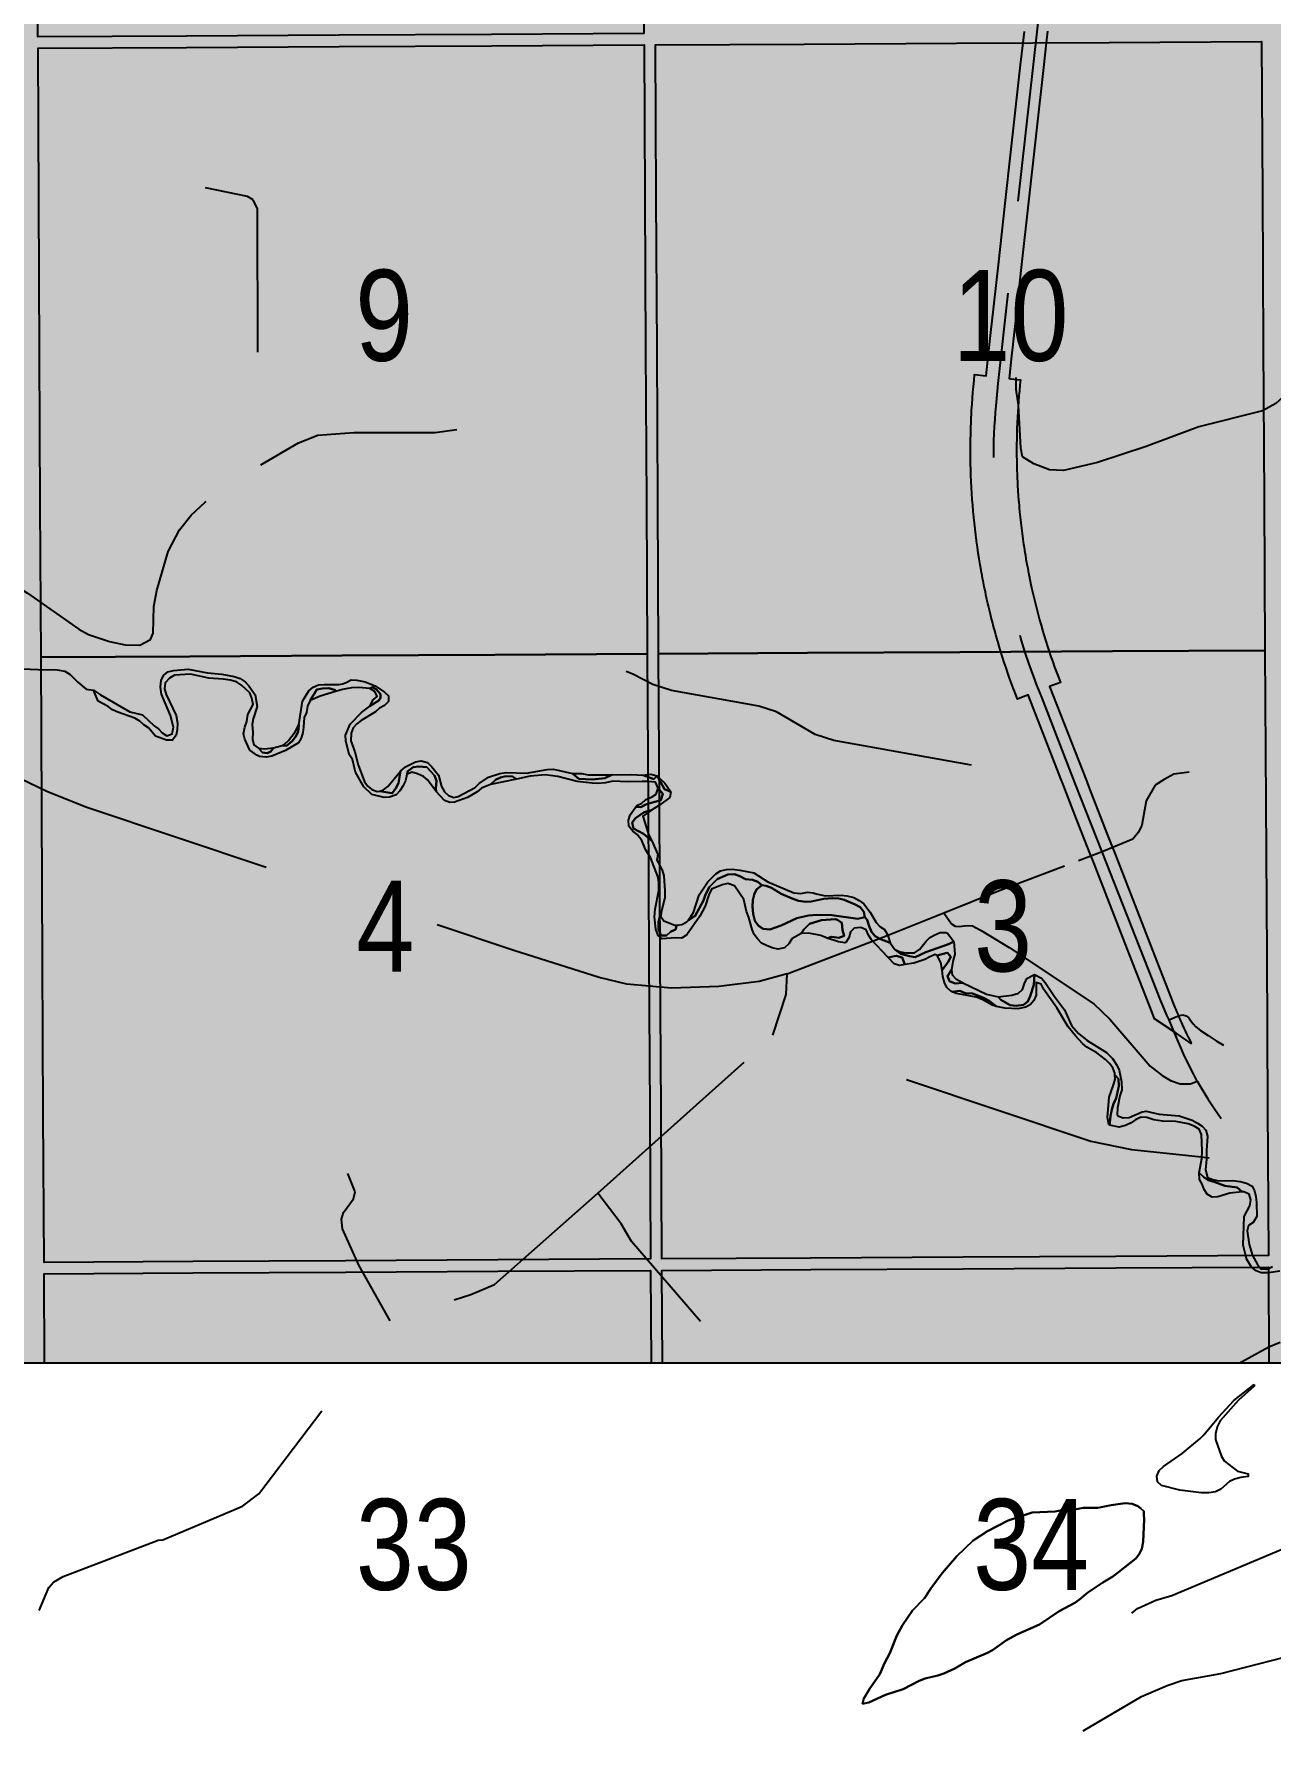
# Model space of a CAD drawing. Extents: x 403018 to 417191, y 6033193 to 6042673.
# Drawn here: x 415497.7 to 415606.6, y 6035932.9 to 6036082.7 of the extents above; entities that cross this region are included whole.
import ezdxf

# ---------------------------------------------------------------- set-up
doc = ezdxf.new("R2010")
doc.units = 0
doc.header["$LTSCALE"] = 5
doc.linetypes.add('DASHED2', pattern=[9.525, 6.35, -3.175])
for name, color, linetype in [('Quarters', 8, 'Continuous'), ('RoadSeg', 57, 'DASHED2'), ('ROUTE-MAP-HWY', 2, 'Continuous'), ('T-WATER', 160, 'Continuous')]:
    doc.layers.add(name, color=color, linetype=linetype)
doc.layers.add('ROUTE-MAP-BACKGROUND-H', color=7, linetype='Continuous', true_color=0xf0ebff)
doc.styles.add('120', font='ARIALN.TTF', dxfattribs={"height": 13})

msp = doc.modelspace()

# ---------------------------------------------------------------- hatches: boundary and pattern name
at = {"layer": 'ROUTE-MAP-BACKGROUND-H'}
h = msp.add_hatch(color=256, dxfattribs=at)
h.dxf.hatch_style = 1
h.paths.add_polyline_path([(412923.423, 6037807.465), (416092.9, 6037807.465), (416092.9, 6035965.758), (412923.423, 6035965.758)])

# ---------------------------------------------------------------- linework, layer by layer
at = {"layer": 'Quarters'}
for points in [[(415511.151, 6036082.481), (415498.071, 6036082.408), (415498.006, 6036095.462), (415497.94, 6036108.851), (415497.873, 6036122.24), (415497.807, 6036135.63), (415506.236, 6036135.676), (415510.882, 6036135.701), (415524.292, 6036135.776), (415537.702, 6036135.85), (415551.112, 6036135.924), (415551.184, 6036122.536), (415551.255, 6036109.147), (415551.326, 6036095.758), (415551.395, 6036082.704), (415537.98, 6036082.63), (415524.566, 6036082.555), (415511.151, 6036082.481)], [(415565.775, 6036028.224), (415552.689, 6036028.151), (415552.618, 6036041.539), (415552.547, 6036054.928), (415552.476, 6036068.317), (415552.405, 6036081.706), (415565.486, 6036081.779), (415578.903, 6036081.854), (415592.319, 6036081.929), (415605.735, 6036082.004), (415605.811, 6036068.615), (415605.887, 6036055.226), (415605.963, 6036041.838), (415606.039, 6036028.449), (415592.618, 6036028.374), (415579.197, 6036028.299), (415565.775, 6036028.224)], [(415511.426, 6036027.92), (415498.342, 6036027.847), (415498.275, 6036041.236), (415498.209, 6036054.625), (415498.142, 6036068.015), (415498.076, 6036081.404), (415511.156, 6036081.476), (415524.571, 6036081.551), (415537.986, 6036081.626), (415551.401, 6036081.7), (415551.472, 6036068.311), (415551.543, 6036054.923), (415551.614, 6036041.534), (415551.685, 6036028.145), (415538.266, 6036028.07), (415524.846, 6036027.995), (415511.426, 6036027.92)], [(415511.695, 6035974.7), (415498.606, 6035974.627), (415498.541, 6035987.681), (415498.475, 6036001.07), (415498.408, 6036014.459), (415498.342, 6036027.847), (415511.426, 6036027.92), (415524.846, 6036027.995), (415538.266, 6036028.07), (415551.685, 6036028.145), (415551.756, 6036014.756), (415551.827, 6036001.366), (415551.898, 6035987.977), (415551.968, 6035974.922), (415538.544, 6035974.848), (415525.119, 6035974.774), (415511.695, 6035974.7)], [(415606.266, 6035988.278), (415606.341, 6035975.222), (415592.915, 6035975.148), (415579.489, 6035975.074), (415566.063, 6035975), (415552.972, 6035974.927), (415552.903, 6035987.982), (415552.831, 6036001.372), (415552.76, 6036014.761), (415552.689, 6036028.151), (415565.775, 6036028.224), (415579.197, 6036028.299), (415592.618, 6036028.374), (415606.039, 6036028.449), (415606.115, 6036015.059), (415606.191, 6036001.668), (415606.266, 6035988.278)]]:
    msp.add_lwpolyline(points, close=True, dxfattribs=at)
for points in [[(415553.021, 6035965.758), (415552.977, 6035973.923), (415566.068, 6035973.995), (415579.494, 6035974.07), (415592.92, 6035974.144), (415606.346, 6035974.218), (415606.394, 6035965.758)], [(415498.65, 6035965.758), (415498.611, 6035973.623), (415511.7, 6035973.695), (415525.125, 6035973.769), (415538.549, 6035973.843), (415551.973, 6035973.918), (415552.016, 6035965.758)]]:
    msp.add_lwpolyline(points, dxfattribs=at)
at = {"layer": 'RoadSeg', "flags": 128}
for points in [[(415675.253, 6036103.245), (415671.99, 6036100.748), (415671.024, 6036100.248), (415670.358, 6036100.215), (415667.661, 6036101.68), (415666.662, 6036102.546), (415663.831, 6036105.576), (415662.699, 6036106.109), (415661.9, 6036106.176), (415659.669, 6036105.543), (415648.48, 6036100.848), (415647.981, 6036100.548), (415646.549, 6036098.983), (415636.359, 6036086.596), (415621.074, 6036067.348), (415614.014, 6036058.756), (415608.287, 6036051.331), (415606.988, 6036050.165), (415605.823, 6036049.532), (415600.228, 6036048.101), (415595.6, 6036046.369), (415591.304, 6036044.971), (415588.307, 6036044.271), (415587.075, 6036044.338), (415585.71, 6036044.87), (415584.71, 6036045.47), (415584.554, 6036046.249), (415584.366, 6036050.005), (415584.135, 6036051.382), (415584.178, 6036059.023), (415584.011, 6036059.423), (415583.435, 6036059.87), (415586.734, 6036089.461), (415589.737, 6036116.39), (415589.828, 6036117.15), (415589.936, 6036117.988), (415590.017, 6036118.603), (415590.127, 6036119.273), (415590.274, 6036120.191), (415590.46, 6036121.172), (415590.665, 6036122.134), (415590.885, 6036123.108), (415591.133, 6036124.106), (415591.414, 6036125.078), (415591.715, 6036126.161), (415592.018, 6036127.159), (415592.39, 6036128.256), (415592.802, 6036129.418), (415593.06, 6036130.112), (415593.295, 6036130.725), (415593.88, 6036132.202), (415594.333, 6036133.308), (415594.682, 6036134.031), (415595.136, 6036134.989), (415595.539, 6036135.8), (415595.965, 6036136.599), (415596.389, 6036137.41), (415596.832, 6036138.172), (415597.263, 6036138.885), (415597.622, 6036139.473), (415597.937, 6036139.973), (415598.232, 6036140.439), (415600.608, 6036144.161), (415606.677, 6036153.406), (415612.308, 6036162.042), (415617.775, 6036170.333), (415618.311, 6036171.187), (415618.602, 6036171.688), (415618.861, 6036172.144), (415619.182, 6036172.715), (415619.473, 6036173.244), (415619.737, 6036173.758), (415620.012, 6036174.282), (415620.291, 6036174.854), (415620.551, 6036175.405), (415620.787, 6036175.934), (415621.046, 6036176.501), (415621.286, 6036177.101), (415621.515, 6036177.66), (415621.741, 6036178.238), (415621.975, 6036178.887), (415622.161, 6036179.473), (415622.342, 6036180.087), (415622.515, 6036180.71), (415622.684, 6036181.33), (415622.825, 6036181.863), (415622.968, 6036182.424), (415623.107, 6036182.99), (415623.229, 6036183.515), (415623.352, 6036184.072), (415623.467, 6036184.64), (415623.559, 6036185.152), (415623.66, 6036185.752), (415623.754, 6036186.406), (415623.837, 6036187.061), (415623.907, 6036187.704), (415623.967, 6036188.332), (415624.019, 6036188.984), (415624.057, 6036189.62), (415624.086, 6036190.234), (415624.108, 6036190.874), (415624.118, 6036191.507), (415624.114, 6036192.153), (415624.1, 6036192.792), (415624.078, 6036193.425), (415624.041, 6036194.069), (415623.993, 6036194.72), (415623.933, 6036195.357), (415623.864, 6036196.008), (415623.779, 6036196.674), (415623.678, 6036197.328), (415623.57, 6036197.97), (415623.446, 6036198.624), (415623.317, 6036199.28), (415623.192, 6036199.879), (415623.045, 6036200.536), (415622.872, 6036201.231), (415622.698, 6036201.878), (415622.528, 6036202.496), (415622.341, 6036203.144), (415622.138, 6036203.827), (415621.08, 6036207.529), (415620.234, 6036210.48), (415619.661, 6036212.499), (415619.092, 6036214.371), (415613.845, 6036232.395), (415613.086, 6036235.055), (415589.772, 6036233.149), (415589.04, 6036232.949), (415588.707, 6036232.549), (415588.607, 6036230.218)], [(415461.467, 6036052.03), (415464.631, 6036050.232), (415469.093, 6036048.533), (415472.989, 6036045.703), (415473.688, 6036045.303), (415474.954, 6036044.904), (415476.818, 6036044.771), (415479.516, 6036045.137), (415480.681, 6036045.703), (415482.713, 6036047.401), (415484.544, 6036048.667), (415485.31, 6036049.033), (415486.143, 6036049.2), (415488.074, 6036049), (415491.204, 6036047.468), (415493.002, 6036047.035), (415493.735, 6036046.402), (415494.001, 6036045.736), (415494.134, 6036044.571), (415493.935, 6036043.339), (415492.969, 6036041.907), (415491.038, 6036039.609), (415490.571, 6036038.277), (415490.838, 6036037.578), (415492.17, 6036036.512), (415497.165, 6036033.482), (415501.66, 6036030.318), (415502.526, 6036029.852), (415504.358, 6036029.219), (415505.756, 6036028.953), (415507.022, 6036028.92), (415507.987, 6036029.419), (415508.221, 6036029.952), (415508.254, 6036032.316), (415508.52, 6036033.715), (415509.519, 6036037.145), (415510.518, 6036039.043), (415511.551, 6036040.342), (415512.782, 6036041.474), (415514.647, 6036042.873), (415517.678, 6036044.771), (415517.478, 6036044.804), (415517.445, 6036045.104), (415517.378, 6036067.282), (415517.012, 6036068.081), (415516.512, 6036068.38), (415512.816, 6036069.146)], [(415633.995, 6036008.34), (415633.928, 6036017.065), (415633.162, 6036021.86), (415609.352, 6036019.096), (415598.011, 6036017.569), (415597.18, 6036017.103), (415596.379, 6036016.59), (415595.583, 6036015.216), (415595.208, 6036013.083), (415594.913, 6036012.473), (415594.411, 6036011.861), (415591.721, 6036010.737), (415589.352, 6036016.734), (415586.399, 6036024.35), (415585.979, 6036025.388), (415585.698, 6036026.117), (415585.492, 6036026.668), (415585.253, 6036027.34), (415584.976, 6036028.183), (415584.801, 6036028.742), (415584.571, 6036029.529), (415584.351, 6036030.313), (415584.069, 6036031.35), (415583.848, 6036032.211), (415583.745, 6036032.65), (415583.645, 6036033.125), (415583.504, 6036033.811), (415583.382, 6036034.435), (415583.264, 6036035.061), (415583.19, 6036035.465), (415583.15, 6036035.685), (415583.039, 6036036.288), (415582.924, 6036036.964), (415582.829, 6036037.582), (415582.736, 6036038.21), (415582.652, 6036038.799), (415582.564, 6036039.452), (415582.489, 6036040.069), (415582.422, 6036040.672), (415582.358, 6036041.3), (415582.31, 6036041.903), (415582.272, 6036042.494), (415582.241, 6036043.112), (415582.212, 6036043.725), (415582.187, 6036044.357), (415582.178, 6036044.991), (415582.176, 6036045.619), (415582.181, 6036046.251), (415582.194, 6036046.9), (415582.217, 6036047.491), (415582.252, 6036048.156), (415582.29, 6036048.765), (415582.334, 6036049.361), (415582.381, 6036049.966), (415582.432, 6036050.618), (415582.49, 6036051.263), (415582.554, 6036051.935), (415583.435, 6036059.87)], [(415517.678, 6036044.771), (415521.008, 6036046.702), (415522.706, 6036047.368), (415525.869, 6036047.601), (415533.029, 6036047.601), (415534.927, 6036047.867)], [(415562.733, 6035994.621), (415563.898, 6035998.184), (415563.998, 6036000.015), (415572.023, 6036003.079), (415572.789, 6036003.379), (415577.782, 6036005.382), (415582.746, 6036007.375), (415589.634, 6036009.955), (415588.752, 6036012.236), (415588.569, 6036012.945), (415588.532, 6036014.213), (415588.138, 6036015.53), (415587.149, 6036016.641), (415586.209, 6036017.298), (415585.277, 6036017.498), (415583.312, 6036017.798), (415568.094, 6036020.528), (415566.462, 6036021.061), (415563.066, 6036023.059), (415561.501, 6036023.558), (415553.808, 6036024.924), (415552.177, 6036025.457), (415550.412, 6036026.356), (415547.681, 6036027.454), (415543.752, 6036028.487), (415539.822, 6036028.886), (415536.226, 6036028.92)], [(415563.998, 6036000.015), (415561.534, 6035999.316), (415557.971, 6035998.883), (415553.808, 6035998.75), (415549.879, 6035999.083), (415547.448, 6035999.682), (415539.955, 6036002.047), (415502.36, 6036014.634), (415498.896, 6036015.999), (415496.532, 6036017.165), (415487.874, 6036023.126), (415484.711, 6036024.324), (415482.713, 6036024.691), (415480.648, 6036024.824), (415471.79, 6036024.757), (415465.297, 6036024.491), (415463.532, 6036024.025)], [(415597.605, 6035995.944), (415597.419, 6035996.361), (415597.201, 6035996.874), (415596.869, 6035997.631), (415591.721, 6036010.737), (415589.634, 6036009.955)], [(415577.782, 6036005.382), (415578.454, 6036004.395), (415578.77, 6036004.195), (415579.135, 6036004.163), (415579.835, 6036004.251), (415580.298, 6036004.22), (415581.06, 6036003.804), (415583.541, 6036002.315), (415590.971, 6035997.351), (415592.403, 6035996.02), (415595.933, 6035991.89), (415596.998, 6035991.058), (415597.731, 6035990.625), (415598.584, 6035990.322), (415599.482, 6035990.325), (415600.087, 6035990.565), (415601.019, 6035989.004), (415601.538, 6035988.22), (415602.218, 6035987.258), (415602.883, 6035986.428), (415603.49, 6035985.733), (415604.099, 6035985.064), (415605.099, 6035984.035), (415605.899, 6035983.281), (415606.321, 6035982.906), (415606.689, 6035982.579), (415607.106, 6035982.218), (415607.501, 6035981.868), (415607.918, 6035981.519), (415608.366, 6035981.172), (415608.71, 6035980.902), (415609.104, 6035980.6), (415609.462, 6035980.325), (415609.866, 6035980.013), (415610.265, 6035979.725), (415610.724, 6035979.405), (415611.117, 6035979.134), (415611.588, 6035978.804), (415612.122, 6035978.439), (415612.4, 6035978.256), (415615.048, 6035976.493), (415619.311, 6035973.617), (415622.878, 6035971.181), (415623.372, 6035970.844), (415629.765, 6035966.616), (415629.033, 6035964.651), (415627.934, 6035962.087), (415627.368, 6035959.955), (415628.034, 6035959.156), (415628.533, 6035958.823), (415628.833, 6035957.358), (415629.399, 6035956.792), (415630.265, 6035956.692), (415630.631, 6035959.057), (415629.266, 6035961.121), (415628.933, 6035961.487), (415627.934, 6035962.087)], [(415600.087, 6035990.565), (415599.775, 6035991.157), (415599.496, 6035991.702), (415599.317, 6035992.078), (415599.089, 6035992.528), (415598.873, 6035992.962), (415598.631, 6035993.52), (415598.425, 6035993.99), (415598.256, 6035994.397), (415598.049, 6035994.891), (415597.877, 6035995.308), (415597.605, 6035995.944), (415598.21, 6035996.218), (415598.53, 6035996.343), (415598.803, 6035996.385), (415599.096, 6035996.301), (415599.349, 6035996.126), (415599.531, 6035995.874), (415599.721, 6035995.598), (415599.961, 6035995.331), (415600.359, 6035995.011), (415601.052, 6035994.574), (415601.745, 6035994.112), (415602.386, 6035993.724)], [(415556.372, 6035969.413), (415550.312, 6035976.472), (415549.379, 6035978.004), (415547.348, 6035980.701), (415561.6, 6035993.455), (415562.733, 6035994.621), (415590.705, 6035985.297), (415594.301, 6035984.564), (415600.162, 6035983.931), (415601.127, 6035983.832)], [(415529.066, 6035969.479), (415526.302, 6035974.374), (415524.871, 6035977.571), (415524.771, 6035978.437), (415524.97, 6035979.003), (415525.836, 6035980.202), (415525.969, 6035980.834), (415525.337, 6035982.433)], [(415498.164, 6035944.005), (415499.03, 6035946.036), (415499.429, 6035946.502), (415500.295, 6035947.002), (415508.653, 6035950.199), (415509.053, 6035950.232), (415513.016, 6035951.897), (415516.079, 6035953.196), (415517.511, 6035954.261), (415529.066, 6035969.479), (415536.159, 6035971.81), (415538.257, 6035972.676), (415547.348, 6035980.701)], [(415594.334, 6035943.772), (415594.834, 6035944.171), (415596.432, 6035944.904), (415597.831, 6035945.337), (415607.621, 6035949.433), (415617.311, 6035954.694), (415618.144, 6035955.36), (415618.843, 6035956.259), (415623.105, 6035966.05), (415623.605, 6035966.915), (415623.938, 6035967.148), (415624.604, 6035967.148), (415627.268, 6035965.483), (415629.033, 6035964.651)], [(415592.336, 6035841.807), (415592.436, 6035829.386), (415584.311, 6035830.385), (415578.75, 6035831.684), (415577.318, 6035832.283), (415576.452, 6035833.349), (415576.053, 6035834.115), (415573.022, 6035839.376), (415572.323, 6035841.041), (415572.09, 6035842.273), (415571.457, 6035850.365), (415571.723, 6035851.431), (415576.952, 6035860.688), (415578.15, 6035863.285), (415578.783, 6035866.183), (415578.883, 6035867.681), (415578.55, 6035871.91), (415577.218, 6035885.763), (415576.386, 6035887.595), (415574.188, 6035891.224), (415573.688, 6035892.656), (415573.821, 6035894.055), (415574.82, 6035897.784), (415572.489, 6035899.982), (415569.459, 6035903.778), (415573.056, 6035907.342), (415574.654, 6035909.706), (415575.786, 6035912.303), (415577.851, 6035919.23), (415578.883, 6035922.46), (415579.383, 6035923.559), (415580.248, 6035924.791), (415587.541, 6035931.917), (415595.167, 6035936.446), (415597.431, 6035937.411), (415598.73, 6035937.844), (415602.16, 6035938.477), (415610.984, 6035940.741), (415611.75, 6035940.775), (415612.116, 6035941.008), (415613.215, 6035941.174), (415617.744, 6035943.406), (415623.039, 6035946.336), (415627.201, 6035948.301), (415635.393, 6035951.064), (415638.623, 6035953.395), (415641.387, 6035942.639), (415646.249, 6035925.29), (415648.247, 6035917.465), (415648.613, 6035912.636), (415648.88, 6035902.879)]]:
    msp.add_lwpolyline(points, dxfattribs=at)
at = {"layer": 'ROUTE-MAP-BACKGROUND-H'}
msp.add_lwpolyline([(412923.423, 6037807.465), (416092.9, 6037807.465), (416092.9, 6035965.758), (412923.423, 6035965.758)], close=True, dxfattribs=at)
at = {"layer": 'ROUTE-MAP-HWY'}
msp.add_lwpolyline([(415586.912, 6036082.902), (415586.8, 6036081.897), (415586.558, 6036079.719), (415584.601, 6036062.126), (415584.026, 6036056.95), (415583.971, 6036056.459), (415583.821, 6036055.103), (415583.738, 6036054.352), (415583.738, 6036054.352), (415583.517, 6036052.366), (415583.682, 6036052.348), (415584.525, 6036052.256), (415584.474, 6036051.781), (415584.431, 6036051.335), (415584.426, 6036051.292), (415584.388, 6036050.859), (415584.383, 6036050.809), (415584.347, 6036050.363), (415584.345, 6036050.326), (415584.313, 6036049.881), (415584.31, 6036049.842), (415584.283, 6036049.412), (415584.28, 6036049.359), (415584.26, 6036049.007), (415584.253, 6036048.875), (415584.238, 6036048.542), (415584.231, 6036048.39), (415584.219, 6036048.076), (415584.216, 6036047.986), (415584.214, 6036047.906), (415584.205, 6036047.611), (415584.2, 6036047.425), (415584.194, 6036047.034), (415584.191, 6036046.937), (415584.188, 6036046.68), (415584.186, 6036046.452), (415584.185, 6036046.214), (415584.186, 6036046.173), (415584.186, 6036046.127), (415584.186, 6036045.968), (415584.186, 6036045.924), (415584.186, 6036045.844), (415584.187, 6036045.734), (415584.188, 6036045.666), (415584.189, 6036045.483), (415584.19, 6036045.464), (415584.192, 6036045.283), (415584.194, 6036045.131), (415584.196, 6036044.999), (415584.206, 6036044.655), (415584.209, 6036044.514), (415584.218, 6036044.211), (415584.224, 6036044.03), (415584.234, 6036043.766), (415584.243, 6036043.545), (415584.254, 6036043.323), (415584.267, 6036043.061), (415584.277, 6036042.879), (415584.295, 6036042.577), (415584.304, 6036042.435), (415584.327, 6036042.094), (415584.334, 6036041.992), (415584.355, 6036041.713), (415584.363, 6036041.61), (415584.367, 6036041.549), (415584.403, 6036041.127), (415584.405, 6036041.106), (415584.419, 6036040.951), (415584.445, 6036040.665), (415584.447, 6036040.645), (415584.496, 6036040.162), (415584.549, 6036039.681), (415584.607, 6036039.199), (415584.668, 6036038.719), (415584.734, 6036038.238), (415584.803, 6036037.759), (415584.814, 6036037.687), (415584.878, 6036037.28), (415584.885, 6036037.237), (415584.957, 6036036.793), (415585.01, 6036036.484), (415585.037, 6036036.329), (415585.118, 6036035.883), (415585.124, 6036035.847), (415585.13, 6036035.818), (415585.202, 6036035.433), (415585.214, 6036035.371), (415585.229, 6036035.293), (415585.291, 6036034.984), (415585.309, 6036034.896), (415585.323, 6036034.827), (415585.383, 6036034.535), (415585.407, 6036034.421), (415585.418, 6036034.37), (415585.478, 6036034.089), (415585.51, 6036033.948), (415585.616, 6036033.474), (415585.727, 6036033.002), (415585.842, 6036032.531), (415585.961, 6036032.062), (415586.084, 6036031.593), (415586.211, 6036031.125), (415586.342, 6036030.658), (415586.463, 6036030.239), (415586.477, 6036030.193), (415586.616, 6036029.729), (415586.759, 6036029.265), (415586.906, 6036028.804), (415587.057, 6036028.343), (415587.21, 6036027.889), (415587.367, 6036027.436), (415587.528, 6036026.985), (415587.693, 6036026.535), (415587.862, 6036026.087), (415588.034, 6036025.64), (415587.089, 6036025.27), (415590.293, 6036017.069), (415590.357, 6036016.905), (415590.545, 6036016.424), (415592.135, 6036012.354), (415592.43, 6036011.603), (415592.793, 6036010.672), (415592.854, 6036010.517), (415593.052, 6036010.01), (415596.331, 6036001.613), (415598.003, 6035997.335), (415598.122, 6035997.034), (415598.143, 6035996.979), (415598.186, 6035996.875), (415598.229, 6035996.769), (415598.254, 6035996.725), (415598.26, 6035996.694), (415598.291, 6035996.619), (415598.365, 6035996.444), (415598.416, 6035996.325), (415598.456, 6035996.234), (415598.499, 6035996.134), (415598.523, 6035996.077), (415598.555, 6035996.003), (415598.611, 6035995.875), (415598.624, 6035995.844), (415598.634, 6035995.822), (415598.686, 6035995.704), (415598.754, 6035995.547), (415598.882, 6035995.268), (415599.011, 6035994.989), (415599.143, 6035994.712), (415599.278, 6035994.435), (415599.414, 6035994.16), (415599.553, 6035993.886), (415598.234, 6035994.773), (415596.329, 6035996.055), (415596.113, 6035996.596), (415594.158, 6036001.601), (415591.029, 6036009.609), (415590.968, 6036009.764), (415590.483, 6036011.006), (415589.47, 6036013.599), (415588.278, 6036016.65), (415588.023, 6036017.302), (415587.991, 6036017.386), (415585.199, 6036024.532), (415584.254, 6036024.162), (415584.079, 6036024.619), (415583.986, 6036024.864), (415583.906, 6036025.077), (415583.737, 6036025.536), (415583.572, 6036025.997), (415583.411, 6036026.459), (415583.253, 6036026.922), (415583.1, 6036027.387), (415582.95, 6036027.852), (415582.803, 6036028.319), (415582.661, 6036028.789), (415582.651, 6036028.821), (415582.522, 6036029.259), (415582.503, 6036029.325), (415582.387, 6036029.73), (415582.359, 6036029.83), (415582.255, 6036030.203), (415582.219, 6036030.336), (415582.128, 6036030.677), (415582.084, 6036030.843), (415582.005, 6036031.151), (415581.954, 6036031.351), (415581.885, 6036031.627), (415581.828, 6036031.861), (415581.77, 6036032.104), (415581.713, 6036032.341), (415581.706, 6036032.371), (415581.658, 6036032.581), (415581.607, 6036032.807), (415581.59, 6036032.883), (415581.58, 6036032.93), (415581.549, 6036033.069), (415581.492, 6036033.328), (415581.477, 6036033.396), (415581.443, 6036033.557), (415581.381, 6036033.849), (415581.369, 6036033.909), (415581.34, 6036034.046), (415581.274, 6036034.381), (415581.265, 6036034.424), (415581.243, 6036034.536), (415581.166, 6036034.937), (415581.15, 6036035.027), (415581.07, 6036035.455), (415581.059, 6036035.518), (415580.98, 6036035.972), (415580.894, 6036036.49), (415580.813, 6036037.008), (415580.736, 6036037.527), (415580.664, 6036038.047), (415580.653, 6036038.128), (415580.621, 6036038.381), (415580.596, 6036038.568), (415580.587, 6036038.644), (415580.534, 6036039.089), (415580.525, 6036039.164), (415580.475, 6036039.61), (415580.467, 6036039.683), (415580.421, 6036040.132), (415580.414, 6036040.202), (415580.372, 6036040.655), (415580.366, 6036040.722), (415580.327, 6036041.178), (415580.322, 6036041.242), (415580.287, 6036041.698), (415580.283, 6036041.762), (415580.251, 6036042.225), (415580.248, 6036042.283), (415580.22, 6036042.749), (415580.217, 6036042.804), (415580.194, 6036043.273), (415580.191, 6036043.325), (415580.171, 6036043.797), (415580.17, 6036043.846), (415580.154, 6036044.322), (415580.153, 6036044.368), (415580.141, 6036044.846), (415580.14, 6036044.89), (415580.133, 6036045.371), (415580.132, 6036045.412), (415580.129, 6036045.896), (415580.129, 6036045.934), (415580.129, 6036046.42), (415580.13, 6036046.456), (415580.135, 6036046.945), (415580.135, 6036046.977), (415580.144, 6036047.47), (415580.145, 6036047.499), (415580.159, 6036047.994), (415580.16, 6036048.021), (415580.178, 6036048.519), (415580.179, 6036048.543), (415580.201, 6036049.043), (415580.202, 6036049.064), (415580.23, 6036049.576), (415580.262, 6036050.098), (415580.299, 6036050.621), (415580.341, 6036051.142), (415580.387, 6036051.664), (415580.437, 6036052.184), (415580.492, 6036052.705), (415581.501, 6036052.595), (415581.778, 6036055.091), (415581.955, 6036056.686), (415582.009, 6036057.17), (415582.585, 6036062.346), (415583.216, 6036068.024), (415583.658, 6036071.996), (415584.541, 6036079.944), (415584.757, 6036081.886), (415584.869, 6036082.891)], dxfattribs=at)
at = {"layer": 'T-WATER'}
for points in [[(415486.589, 6036035.751), (415486.616, 6036035.56), (415487.011, 6036032.845), (415487.185, 6036032.268), (415487.783, 6036031.492), (415488.87, 6036030.556), (415490.053, 6036029.666), (415490.863, 6036029.124), (415491.315, 6036028.897), (415492.03, 6036028.26), (415492.442, 6036027.98), (415493.763, 6036027.269), (415494.253, 6036027.174), (415494.992, 6036027.142), (415496.68, 6036026.838), (415498.08, 6036026.76)], [(415498.08, 6036026.76), (415499.769, 6036026.754), (415500.421, 6036026.614), (415500.898, 6036026.34), (415501.582, 6036025.66), (415502.323, 6036025.041), (415502.946, 6036024.953)], [(415607.355, 6035973.847), (415606.35, 6035973.712), (415605.692, 6035973.699), (415605.253, 6035973.884), (415604.854, 6035974.21), (415604.411, 6035974.928), (415604.343, 6035975.212), (415604.126, 6035976.141), (415604.197, 6035978.649), (415604.714, 6035979.588), (415604.796, 6035980.136), (415604.649, 6035980.62), (415604.191, 6035980.821), (415604.028, 6035980.843), (415603.594, 6035981.207), (415602.495, 6035981.35), (415601.582, 6035981.714), (415601.054, 6035981.853), (415600.651, 6035982.12), (415600.242, 6035982.495), (415600.495, 6035983.751), (415600.501, 6035984.427), (415600.464, 6035985.871), (415600.262, 6035986.338), (415599.819, 6035986.607), (415599.27, 6035986.824), (415598.189, 6035987.012), (415597.024, 6035987.044), (415596.253, 6035987.157), (415595.64, 6035987.375), (415595.143, 6035987.402), (415594.69, 6035987.182), (415594.279, 6035986.884), (415593.762, 6035986.662), (415593.202, 6035986.527), (415592.36, 6035986.682), (415592.438, 6035987.484), (415592.57, 6035988.082), (415592.715, 6035988.56), (415592.951, 6035989.067), (415593.181, 6035990.112), (415593.141, 6035990.759), (415592.837, 6035991.122), (415592.828, 6035991.263), (415592.645, 6035991.728), (415592.364, 6035992.121), (415592.019, 6035992.48), (415591.243, 6035993.049), (415590.37, 6035993.56), (415589.974, 6035993.865), (415589.364, 6035994.546), (415588.737, 6035995.33), (415587.721, 6035997.014), (415586.578, 6035998.62), (415586.344, 6035999.084), (415585.9, 6035999.249), (415585.906, 6035998.112), (415585.701, 6035997.657), (415585.398, 6035997.314), (415584.985, 6035997.072), (415584.298, 6035996.917), (415583.159, 6035996.972), (415582.405, 6035997.121), (415581.759, 6035997.633), (415581.276, 6035997.887), (415580.312, 6035998.275), (415579.646, 6035998.303), (415579.189, 6035998.516), (415578.513, 6035998.421), (415578.397, 6035998.47), (415578.054, 6035998.789), (415577.836, 6035999.231), (415577.691, 6035999.768), (415577.631, 6036000.324), (415578.164, 6036001.048), (415578.39, 6036001.493), (415578.122, 6036001.824), (415578.048, 6036001.846), (415577.208, 6036001.618), (415577.025, 6036001.717), (415576.546, 6036001.503), (415576.102, 6036001.261), (415575.129, 6036000.928), (415574.353, 6036000.826), (415574.129, 6036001.425), (415573.585, 6036001.575), (415572.892, 6036001.429), (415572.846, 6036001.483), (415571.43, 6036002.99), (415571.166, 6036003.399), (415570.96, 6036003.877), (415570.491, 6036004.074), (415569.895, 6036004.007), (415569.559, 6036003.688), (415569.411, 6036003.178), (415569.157, 6036002.751), (415569.08, 6036002.723), (415568.514, 6036002.815), (415567.513, 6036003.153), (415567.913, 6036003.254), (415568.536, 6036003.167), (415569.001, 6036003.346), (415568.852, 6036003.857), (415568.816, 6036004.482), (415568.434, 6036004.761), (415568.261, 6036004.802), (415567.018, 6036004.72), (415565.956, 6036004.403), (415565.457, 6036003.889), (415565.223, 6036003.562), (415564.404, 6036003.083), (415564.134, 6036002.649), (415563.75, 6036002.281), (415563.189, 6036002.165), (415562.678, 6036002.279), (415562.188, 6036002.484), (415561.74, 6036002.705), (415561.405, 6036003.046), (415561.107, 6036003.456), (415560.91, 6036003.915), (415560.618, 6036004.967), (415560.417, 6036005.483), (415560.192, 6036006.539), (415559.368, 6036007.745), (415558.783, 6036007.937), (415558.268, 6036007.826), (415557.337, 6036007.462), (415557.109, 6036006.946), (415556.778, 6036005.961), (415556.301, 6036005.082), (415555.162, 6036003.439), (415554.758, 6036003.155), (415554.666, 6036003.139), (415554.16, 6036003.182), (415552.998, 6036003.067), (415552.822, 6036003.222), (415552.644, 6036003.382), (415552.452, 6036003.925), (415552.33, 6036005.03), (415552.384, 6036005.702), (415552.709, 6036007.331), (415552.702, 6036008.052), (415552.616, 6036008.575), (415551.96, 6036010.22), (415551.778, 6036010.563), (415551.545, 6036010.929), (415551.195, 6036011.726), (415550.807, 6036012.253), (415550.415, 6036012.563), (415550.06, 6036012.978), (415550.03, 6036013.523), (415550.193, 6036013.996), (415550.687, 6036014.696), (415551.118, 6036014.663), (415551.616, 6036014.925), (415552.894, 6036015.269), (415553.055, 6036015.848), (415552.637, 6036016.341), (415552.402, 6036016.846), (415551.746, 6036016.922), (415551.244, 6036016.917), (415549.944, 6036016.89), (415548.664, 6036016.956), (415548.01, 6036016.789), (415547.334, 6036016.735), (415546.835, 6036016.76), (415545.503, 6036016.926), (415543.81, 6036017.353), (415542.711, 6036017.503), (415541.393, 6036017.375), (415540.179, 6036017.125), (415539.828, 6036017.357), (415539.254, 6036017.376), (415538.763, 6036017.279), (415538.319, 6036017.051), (415537.88, 6036016.652), (415537.1, 6036016.325), (415536.726, 6036016.016), (415535.86, 6036015.505), (415534.731, 6036015.088), (415534.322, 6036015.065), (415533.858, 6036015.253), (415533.109, 6036016.053), (415533.08, 6036016.336), (415533.128, 6036016.965), (415532.951, 6036017.459), (415532.293, 6036018.169), (415531.583, 6036018.225), (415531.088, 6036018.176), (415530.626, 6036017.817), (415530.522, 6036017.542), (415530.415, 6036016.971), (415530.186, 6036016.51), (415529.92, 6036016.102), (415529.599, 6036015.744), (415529.017, 6036015.527), (415528.539, 6036015.515), (415527.442, 6036015.789), (415526.747, 6036016.45), (415526.018, 6036017.752), (415525.753, 6036018.839), (415525.457, 6036019.299), (415525.148, 6036020.481), (415525.136, 6036020.994), (415525.533, 6036021.959), (415526.567, 6036023.017), (415527.263, 6036023.548), (415528.052, 6036024.031), (415528.218, 6036024.263), (415528.219, 6036024.595), (415527.838, 6036025.043), (415527.505, 6036025.23), (415527.27, 6036025.089), (415526.299, 6036025.198), (415525.669, 6036025.166), (415524.863, 6036025), (415524.25, 6036024.831), (415524.25, 6036024.831), (415524.266, 6036024.96), (415523.665, 6036025.115), (415523.114, 6036025.1), (415522.624, 6036025.015), (415522.017, 6036024.03), (415521.798, 6036023.543), (415521.715, 6036022.98), (415521.486, 6036022.533), (415521.438, 6036021.696), (415521.392, 6036021.218), (415521.232, 6036020.744), (415520.983, 6036020.321), (415519.862, 6036019.652), (415518.654, 6036019.142), (415518.163, 6036019.047), (415517.558, 6036019.118), (415517.331, 6036019.226), (415516.709, 6036019.675), (415516.268, 6036020.639), (415516.153, 6036021.125), (415516.262, 6036021.694), (415516.448, 6036022.197), (415516.537, 6036022.82), (415517.004, 6036023.695), (415516.893, 6036024.252), (415516.716, 6036024.719), (415516.017, 6036025.372), (415515.549, 6036025.67), (415514.977, 6036025.839), (415514.359, 6036025.928), (415513.097, 6036026.019), (415511.491, 6036026.373), (415510.074, 6036026.257), (415509.653, 6036026.013), (415509.268, 6036025.602), (415509.212, 6036025.064), (415509.358, 6036024.585), (415510.236, 6036022.717), (415510.35, 6036022.057), (415510.32, 6036021.47), (415510.222, 6036020.981), (415509.909, 6036020.564), (415509.386, 6036020.542), (415508.414, 6036020.912), (415507.791, 6036021.629), (415507.389, 6036021.911), (415507.046, 6036022.238), (415506.591, 6036022.503), (415505.097, 6036023.022), (415504.642, 6036023.229), (415504.258, 6036023.522), (415503.376, 6036023.994), (415502.946, 6036024.953), (415503.56, 6036024.536), (415506.161, 6036023.05), (415507.267, 6036022.781), (415508.289, 6036021.826), (415508.685, 6036021.554), (415509.01, 6036021.209), (415509.41, 6036020.943), (415509.886, 6036021.118), (415510.001, 6036021.684), (415509.739, 6036022.717), (415508.932, 6036024.606), (415508.849, 6036025.202), (415508.911, 6036025.821), (415509.142, 6036026.262), (415509.511, 6036026.564), (415509.996, 6036026.679), (415511.28, 6036026.793), (415512.996, 6036026.476), (415514.262, 6036026.356), (415515.332, 6036026.139), (415515.876, 6036025.974), (415516.305, 6036025.693), (415516.625, 6036025.337), (415517.176, 6036024.548), (415517.353, 6036023.501), (415517, 6036022.417), (415516.906, 6036021.925), (415516.992, 6036021.255), (415516.938, 6036020.63), (415517.052, 6036020.137), (415517.467, 6036019.853), (415517.835, 6036019.463), (415518.252, 6036019.415), (415518.555, 6036019.556), (415518.784, 6036019.872), (415519.569, 6036020.093), (415519.955, 6036020.062), (415520.43, 6036020.462), (415520.747, 6036020.842), (415520.971, 6036021.297), (415521.012, 6036021.914), (415521.353, 6036023.984), (415521.906, 6036024.889), (415522.28, 6036025.206), (415522.754, 6036025.411), (415523.25, 6036025.457), (415524.562, 6036025.444), (415524.86, 6036025.511), (415525.198, 6036025.617), (415525.625, 6036025.866), (415526.122, 6036025.838), (415526.86, 6036025.693), (415527.736, 6036025.324), (415528.566, 6036024.781), (415528.92, 6036024.451), (415528.92, 6036023.95), (415528.561, 6036023.617), (415528.122, 6036023.383), (415527.786, 6036023.039), (415526.505, 6036022.28), (415526.116, 6036021.995), (415525.813, 6036021.629), (415525.645, 6036021.159), (415525.589, 6036020.486), (415525.949, 6036019.527), (415526.24, 6036018.39), (415526.794, 6036016.902), (415527.083, 6036016.51), (415527.459, 6036016.201), (415527.931, 6036016.032), (415528.161, 6036016.082), (415529.22, 6036015.904), (415529.275, 6036015.935), (415529.557, 6036016.327), (415529.787, 6036016.77), (415529.966, 6036017.838), (415530.401, 6036018.211), (415531.288, 6036018.65), (415531.791, 6036018.732), (415532.354, 6036018.586), (415532.728, 6036018.216), (415533.33, 6036017.466), (415533.584, 6036016.471), (415533.692, 6036016.279), (415533.855, 6036016.014), (415534.202, 6036015.692), (415534.673, 6036015.519), (415535.033, 6036015.607), (415536.538, 6036016.397), (415536.898, 6036016.739), (415537.71, 6036017.294), (415538.703, 6036017.625), (415539.273, 6036017.718), (415541.073, 6036017.666), (415542.88, 6036017.975), (415543.446, 6036018.004), (415545.105, 6036017.631), (415545.665, 6036017.166), (415546.864, 6036017.085), (415547.965, 6036017.22), (415548.557, 6036017.495), (415550.259, 6036017.527), (415551.332, 6036017.488), (415552.263, 6036017.137), (415552.55, 6036017.41), (415553.211, 6036016.249), (415553.747, 6036016.022), (415553.686, 6036015.509), (415552.762, 6036014.836), (415552.067, 6036014.407), (415551.419, 6036014.22), (415550.649, 6036013.682), (415550.346, 6036013.312), (415550.471, 6036012.785), (415551.348, 6036012.316), (415552.083, 6036011.7), (415552.607, 6036010.502), (415552.516, 6036010.009), (415552.789, 6036009.522), (415552.994, 6036009.111), (415553.146, 6036008.626), (415553.233, 6036007.313), (415553.224, 6036006.679), (415552.898, 6036005.421), (415552.665, 6036004.567), (415552.661, 6036003.97), (415552.893, 6036003.376), (415553.368, 6036003.375), (415553.72, 6036003.69), (415554.172, 6036003.892), (415554.298, 6036004.287), (415554.739, 6036004.33), (415555.17, 6036004.582), (415555.303, 6036004.724), (415555.913, 6036005.108), (415556.642, 6036006.452), (415556.809, 6036006.97), (415557.173, 6036007.657), (415557.836, 6036008.324), (415558.78, 6036008.735), (415559.368, 6036008.759), (415559.837, 6036008.588), (415560.331, 6036008.331), (415560.96, 6036008.281), (415561.418, 6036008.083), (415561.756, 6036007.814), (415561.305, 6036007.43), (415561.1, 6036006.975), (415560.982, 6036006.489), (415560.951, 6036005.936), (415561.003, 6036005.275), (415561.146, 6036004.671), (415561.468, 6036004.235), (415561.88, 6036003.967), (415562.485, 6036003.89), (415563.459, 6036004.245), (415564.853, 6036004.9), (415565.877, 6036005.129), (415566.614, 6036005.183), (415567.918, 6036005.156), (415570.206, 6036004.826), (415570.826, 6036004.972), (415570.824, 6036004.983), (415571.044, 6036004.755), (415571.199, 6036004.186), (415571.424, 6036003.692), (415571.727, 6036003.326), (415572.163, 6036003.083), (415573.048, 6036002.727), (415573.474, 6036002.143), (415574.007, 6036001.768), (415574.753, 6036001.544), (415575.25, 6036001.483), (415576.198, 6036001.895), (415578.19, 6036002.613), (415578.66, 6036002.847), (415578.754, 6036001.693), (415578.698, 6036001.515), (415578.562, 6036001.078), (415578.46, 6036000.356), (415578.1, 6035999.809), (415578.292, 6035999.361), (415578.79, 6035999.166), (415579.456, 6035999.221), (415581.54, 6035998.215), (415582.563, 6035997.993), (415582.806, 6035997.707), (415583.623, 6035997.249), (415584.136, 6035997.177), (415584.791, 6035997.29), (415585.185, 6035997.569), (415585.388, 6035998.025), (415585.71, 6035999.033), (415585.763, 6035999.931), (415586.384, 6035999.624), (415586.7, 6035999.25), (415587.509, 6035998.02), (415588.398, 6035996.84), (415589.019, 6035995.465), (415589.621, 6035994.746), (415590.399, 6035994.125), (415592.081, 6035993.089), (415592.629, 6035992.554), (415593.014, 6035991.983), (415593.21, 6035991.524), (415593.413, 6035990.501), (415593.437, 6035989.801), (415593.271, 6035989.279), (415593.058, 6035988.217), (415593.042, 6035987.578), (415593.084, 6035987.499), (415593.551, 6035987.325), (415594.081, 6035987.365), (415595.241, 6035987.865), (415595.596, 6035987.929), (415596.718, 6035987.648), (415598.503, 6035987.505), (415599.63, 6035987.139), (415600.111, 6035986.883), (415600.524, 6035986.617), (415600.839, 6035986.243), (415600.992, 6035985.73), (415600.892, 6035984.45), (415600.896, 6035984.385), (415600.906, 6035983.706), (415600.814, 6035982.764), (415600.993, 6035982.089), (415601.454, 6035981.902), (415601.983, 6035981.806), (415603.19, 6035981.831), (415603.845, 6035981.752), (415604.427, 6035981.605), (415604.899, 6035981.34), (415605.115, 6035980.91), (415605.24, 6035980.426), (415605.296, 6035979.905), (415605.311, 6035978.67), (415605.009, 6035978.132), (415604.604, 6035977.868), (415604.479, 6035977.386), (415604.653, 6035976.183), (415604.937, 6035975.215), (415605.383, 6035974.427), (415605.56, 6035974.214), (415605.686, 6035974.063), (415606.184, 6035974.036), (415606.348, 6035974.098), (415606.716, 6035974.268)], [(415603.826, 6035965.758), (415603.971, 6035965.874), (415606.387, 6035967.201), (415607.39, 6035967.604)]]:
    msp.add_lwpolyline(points, dxfattribs=at)
for points in [[(415524.25, 6036024.831), (415522.891, 6036024.419), (415522.017, 6036024.03), (415522.624, 6036025.015), (415523.114, 6036025.1), (415523.665, 6036025.115), (415524.266, 6036024.96), (415524.25, 6036024.831)], [(415527.27, 6036025.089), (415527.505, 6036025.23), (415527.838, 6036025.043), (415528.219, 6036024.595), (415528.218, 6036024.263), (415528.052, 6036024.031), (415527.263, 6036023.548), (415527.554, 6036024.09), (415527.924, 6036024.409), (415527.7, 6036024.831), (415527.27, 6036025.089)], [(415521.012, 6036021.914), (415520.971, 6036021.297), (415520.747, 6036020.842), (415520.43, 6036020.462), (415519.955, 6036020.062), (415519.569, 6036020.093), (415519.771, 6036020.205), (415520.119, 6036020.529), (415520.712, 6036021.297), (415521.012, 6036021.914)], [(415518.784, 6036019.872), (415518.555, 6036019.556), (415518.252, 6036019.415), (415517.835, 6036019.463), (415517.467, 6036019.853), (415517.991, 6036019.792), (415518.784, 6036019.872)], [(415529.966, 6036017.838), (415529.787, 6036016.77), (415529.557, 6036016.327), (415529.275, 6036015.935), (415529.22, 6036015.904), (415528.161, 6036016.082), (415528.487, 6036016.179), (415528.851, 6036016.488), (415529.966, 6036017.838)], [(415533.109, 6036016.053), (415532.354, 6036017.063), (415531.986, 6036017.364), (415531.463, 6036017.604), (415530.976, 6036017.751), (415530.522, 6036017.542), (415530.626, 6036017.817), (415531.088, 6036018.176), (415531.583, 6036018.225), (415532.293, 6036018.169), (415532.951, 6036017.459), (415533.128, 6036016.965), (415533.08, 6036016.336), (415533.109, 6036016.053)], [(415548.557, 6036017.495), (415547.965, 6036017.22), (415546.864, 6036017.085), (415545.665, 6036017.166), (415545.105, 6036017.631), (415545.932, 6036017.634), (415546.474, 6036017.494), (415548.557, 6036017.495)], [(415552.55, 6036017.41), (415552.263, 6036017.137), (415551.332, 6036017.488), (415551.743, 6036017.545), (415552.007, 6036017.572), (415552.55, 6036017.41)], [(415540.179, 6036017.125), (415537.88, 6036016.652), (415538.319, 6036017.051), (415538.763, 6036017.279), (415539.254, 6036017.376), (415539.828, 6036017.357), (415540.179, 6036017.125)], [(415552.637, 6036016.341), (415553.055, 6036015.848), (415552.894, 6036015.269), (415551.616, 6036014.925), (415551.118, 6036014.663), (415550.687, 6036014.696), (415550.762, 6036014.797), (415551.217, 6036015.005), (415551.567, 6036015.336), (415551.754, 6036015.415), (415552.045, 6036015.534), (415552.455, 6036015.814), (415552.637, 6036016.341)], [(415553.747, 6036016.022), (415553.211, 6036016.249), (415552.55, 6036017.41), (415552.748, 6036017.226), (415553.232, 6036016.777), (415553.747, 6036016.022)], [(415552.083, 6036011.7), (415551.348, 6036012.316), (415550.471, 6036012.785), (415550.346, 6036013.312), (415550.649, 6036013.682), (415551.419, 6036014.22), (415552.067, 6036014.407), (415551.761, 6036014.2), (415551.284, 6036013.879), (415551.752, 6036012.37), (415551.769, 6036012.335), (415552.083, 6036011.7)], [(415570.824, 6036004.983), (415570.741, 6036005.461), (415570.41, 6036005.854), (415569.99, 6036006.106), (415569.025, 6036006.516), (415568.54, 6036006.637), (415567.988, 6036006.659), (415567.218, 6036006.601), (415566.121, 6036006.373), (415565.622, 6036006.341), (415564.994, 6036006.434), (415564.423, 6036006.621), (415563.462, 6036007.046), (415562.605, 6036007.553), (415562.146, 6036007.749), (415561.756, 6036007.814), (415561.418, 6036008.083), (415560.96, 6036008.281), (415560.331, 6036008.331), (415559.837, 6036008.588), (415559.368, 6036008.759), (415558.78, 6036008.735), (415557.836, 6036008.324), (415557.173, 6036007.657), (415556.809, 6036006.97), (415556.642, 6036006.452), (415555.913, 6036005.108), (415555.303, 6036004.724), (415555.756, 6036005.384), (415556.256, 6036006.943), (415557.011, 6036008.086), (415557.71, 6036008.802), (415558.139, 6036009.05), (415558.669, 6036009.189), (415559.168, 6036009.208), (415559.831, 6036009.132), (415561.051, 6036008.876), (415562.305, 6036008.084), (415564.569, 6036007.115), (415565.202, 6036007.061), (415565.788, 6036007.186), (415566.284, 6036007.13), (415566.561, 6036007.043), (415567.378, 6036006.868), (415568.761, 6036006.935), (415569.257, 6036006.876), (415569.856, 6036006.704), (415570.334, 6036006.453), (415570.746, 6036006.159), (415571.295, 6036005.418), (415571.83, 6036004.521), (415572.155, 6036004.164), (415572.568, 6036003.889), (415572.822, 6036003.466), (415573.048, 6036002.727), (415572.163, 6036003.083), (415571.727, 6036003.326), (415571.424, 6036003.692), (415571.199, 6036004.186), (415571.044, 6036004.755), (415570.824, 6036004.983)], [(415570.824, 6036004.983), (415570.826, 6036004.972), (415570.206, 6036004.826), (415567.918, 6036005.156), (415566.614, 6036005.183), (415565.877, 6036005.129), (415564.853, 6036004.9), (415563.459, 6036004.245), (415562.485, 6036003.89), (415561.88, 6036003.967), (415561.468, 6036004.235), (415561.146, 6036004.671), (415561.003, 6036005.275), (415560.951, 6036005.936), (415560.982, 6036006.489), (415561.1, 6036006.975), (415561.305, 6036007.43), (415561.756, 6036007.814), (415562.146, 6036007.749), (415562.605, 6036007.553), (415563.462, 6036007.046), (415564.423, 6036006.621), (415564.994, 6036006.434), (415565.622, 6036006.341), (415566.121, 6036006.373), (415567.218, 6036006.601), (415567.988, 6036006.659), (415568.54, 6036006.637), (415569.025, 6036006.516), (415569.99, 6036006.106), (415570.41, 6036005.854), (415570.741, 6036005.461), (415570.824, 6036004.983)], [(415554.298, 6036004.287), (415554.172, 6036003.892), (415553.72, 6036003.69), (415553.368, 6036003.375), (415552.893, 6036003.376), (415552.661, 6036003.97), (415552.665, 6036004.567), (415552.898, 6036005.421), (415552.881, 6036005.051), (415553.151, 6036004.652), (415554.106, 6036004.285), (415554.298, 6036004.287)], [(415567.513, 6036003.153), (415566.95, 6036003.361), (415565.89, 6036003.589), (415565.223, 6036003.562), (415565.457, 6036003.889), (415565.956, 6036004.403), (415567.018, 6036004.72), (415568.261, 6036004.802), (415568.434, 6036004.761), (415568.816, 6036004.482), (415568.852, 6036003.857), (415569.001, 6036003.346), (415568.536, 6036003.167), (415567.913, 6036003.254), (415567.513, 6036003.153)], [(415578.66, 6036002.847), (415578.19, 6036002.613), (415576.198, 6036001.895), (415575.25, 6036001.483), (415574.753, 6036001.544), (415574.007, 6036001.768), (415573.474, 6036002.143), (415573.936, 6036001.932), (415574.451, 6036001.841), (415575.214, 6036001.862), (415575.636, 6036002.132), (415576.236, 6036002.888), (415576.555, 6036003.208), (415576.979, 6036003.445), (415577.461, 6036003.628), (415577.967, 6036003.63), (415578.092, 6036003.588), (415578.66, 6036002.847)], [(415574.353, 6036000.826), (415573.888, 6036000.748), (415573.406, 6036000.882), (415572.892, 6036001.429), (415573.585, 6036001.575), (415574.129, 6036001.425), (415574.353, 6036000.826)], [(415577.631, 6036000.324), (415577.505, 6036001.01), (415577.262, 6036001.507), (415577.208, 6036001.618), (415578.048, 6036001.846), (415578.122, 6036001.824), (415578.39, 6036001.493), (415578.164, 6036001.048), (415577.631, 6036000.324)], [(415579.456, 6035999.221), (415578.79, 6035999.166), (415578.292, 6035999.361), (415578.1, 6035999.809), (415578.46, 6036000.356), (415578.503, 6035999.902), (415578.844, 6035999.57), (415579.357, 6035999.277), (415579.456, 6035999.221)], [(415585.763, 6035999.931), (415585.71, 6035999.033), (415585.388, 6035998.025), (415585.185, 6035997.569), (415584.791, 6035997.29), (415584.136, 6035997.177), (415583.623, 6035997.249), (415582.806, 6035997.707), (415582.563, 6035997.993), (415583.771, 6035998.126), (415584.365, 6035998.298), (415584.713, 6035998.614), (415584.867, 6035999.144), (415585.092, 6035999.589), (415585.763, 6035999.931)], [(415582.405, 6035997.121), (415582.028, 6035997.243), (415581.149, 6035997.742), (415580.636, 6035997.938), (415579.363, 6035998.195), (415578.857, 6035998.276), (415578.513, 6035998.421), (415579.189, 6035998.516), (415579.646, 6035998.303), (415580.312, 6035998.275), (415581.276, 6035997.887), (415581.759, 6035997.633), (415582.405, 6035997.121)], [(415592.837, 6035991.122), (415593.141, 6035990.759), (415593.181, 6035990.112), (415592.951, 6035989.067), (415592.715, 6035988.56), (415592.57, 6035988.082), (415592.438, 6035987.484), (415592.36, 6035986.682), (415592.298, 6035986.747), (415592.19, 6035987.357), (415592.342, 6035989.154), (415592.725, 6035990.231), (415592.848, 6035990.733), (415592.837, 6035991.122)], [(415604.028, 6035980.843), (415602.961, 6035980.724), (415601.878, 6035980.398), (415601.38, 6035980.366), (415600.968, 6035980.63), (415600.695, 6035981.03), (415600.522, 6035981.502), (415600.282, 6035981.928), (415600.242, 6035982.495), (415600.651, 6035982.12), (415601.054, 6035981.853), (415601.582, 6035981.714), (415602.495, 6035981.35), (415603.594, 6035981.207), (415604.028, 6035980.843)], [(415605.084, 6035963.898), (415605.1, 6035963.731), (415603.708, 6035962.504), (415602.11, 6035960.678), (415601.836, 6035960.174), (415601.691, 6035959.558), (415601.687, 6035959.034), (415602.202, 6035957.553), (415602.471, 6035957.136), (415603.637, 6035956.265), (415604.548, 6035956.03), (415604.57, 6035955.798), (415603.93, 6035955.713), (415603.369, 6035955.565), (415602.906, 6035955.35), (415602.159, 6035954.681), (415601.697, 6035954.448), (415601.102, 6035954.37), (415600.422, 6035954.369), (415598.563, 6035954.588), (415596.937, 6035955.009), (415596.571, 6035955.31), (415596.535, 6035955.83), (415596.742, 6035956.333), (415597.121, 6035956.673), (415598.747, 6035957.81), (415600.294, 6035959.098), (415600.667, 6035959.449), (415601.946, 6035961.007), (415603.314, 6035962.484), (415605.084, 6035963.898)], [(415570.631, 6035935.809), (415571.196, 6035935.925), (415572.645, 6035936.575), (415574.215, 6035937.097), (415575.612, 6035937.815), (415576.126, 6035938.012), (415577.256, 6035938.278), (415577.784, 6035938.477), (415578.737, 6035938.904), (415579.686, 6035939.461), (415581.613, 6035940.293), (415582.075, 6035940.532), (415583.293, 6035941.403), (415584.203, 6035941.903), (415586.191, 6035942.77), (415587.942, 6035943.936), (415589.299, 6035944.679), (415589.721, 6035944.966), (415590.452, 6035945.581), (415591.76, 6035946.472), (415592.652, 6035946.994), (415593.142, 6035947.365), (415594.667, 6035948.573), (415594.98, 6035948.957), (415595.207, 6035949.44), (415595.323, 6035950.035), (415595.397, 6035952.015), (415595.38, 6035952.478), (415595.37, 6035952.744), (415595.104, 6035952.977), (415594.852, 6035953.197), (415594.36, 6035953.383), (415593.738, 6035953.435), (415592.514, 6035953.284), (415591.328, 6035953.048), (415590.034, 6035953.041), (415589.459, 6035952.931), (415588.174, 6035952.838), (415587.585, 6035952.722), (415585.556, 6035952.62), (415583.434, 6035951.93), (415581.623, 6035950.972), (415580.369, 6035950.165), (415579.631, 6035949.466), (415578.94, 6035948.792), (415577.628, 6035947.279), (415576.64, 6035945.953), (415576.09, 6035945.105), (415575.036, 6035944.014), (415574.133, 6035942.721), (415573.633, 6035941.802), (415573.024, 6035940.26), (415572.56, 6035939.373), (415572.137, 6035938.41), (415571.283, 6035937.153), (415570.75, 6035936.266), (415570.631, 6035935.809)], [(415570.631, 6035935.809), (415570.75, 6035936.266), (415571.283, 6035937.153), (415572.137, 6035938.41), (415572.56, 6035939.373), (415573.024, 6035940.26), (415573.633, 6035941.802), (415574.133, 6035942.721), (415575.036, 6035944.014), (415576.09, 6035945.105), (415576.64, 6035945.953), (415577.628, 6035947.279), (415578.94, 6035948.792), (415579.631, 6035949.466), (415580.369, 6035950.165), (415581.623, 6035950.972), (415583.434, 6035951.93), (415585.556, 6035952.62), (415587.585, 6035952.722), (415588.174, 6035952.838), (415589.459, 6035952.931), (415590.034, 6035953.041), (415591.328, 6035953.048), (415592.514, 6035953.284), (415593.738, 6035953.435), (415594.36, 6035953.383), (415594.852, 6035953.197), (415595.104, 6035952.977), (415595.37, 6035952.744), (415595.38, 6035952.478), (415595.397, 6035952.015), (415595.323, 6035950.035), (415595.207, 6035949.44), (415594.98, 6035948.957), (415594.667, 6035948.573), (415593.142, 6035947.365), (415592.652, 6035946.994), (415591.76, 6035946.472), (415590.452, 6035945.581), (415589.721, 6035944.966), (415589.299, 6035944.679), (415587.942, 6035943.936), (415586.191, 6035942.77), (415584.203, 6035941.903), (415583.293, 6035941.403), (415582.075, 6035940.532), (415581.613, 6035940.293), (415579.686, 6035939.461), (415578.737, 6035938.904), (415577.784, 6035938.477), (415577.256, 6035938.278), (415576.126, 6035938.012), (415575.612, 6035937.815), (415574.215, 6035937.097), (415572.645, 6035936.575), (415571.196, 6035935.925), (415570.631, 6035935.809)]]:
    msp.add_lwpolyline(points, close=True, dxfattribs=at)

# ---------------------------------------------------------------- texts
at = {"layer": 'RoadSeg', "style": '120'}
for s, height, p in [('9', 8.004, (415525.986, 6036053.92)), ('10', 8.0041, (415578.551, 6036053.911)), ('4', 8.004, (415526.081, 6036000.2)), ('3', 8.004, (415580.446, 6036000.219)), ('33', 8.0041, (415526.045, 6035945.821)), ('34', 8.0041, (415580.363, 6035945.821))]:
    msp.add_text(s, height=height, dxfattribs=at).set_placement(p)

doc.saveas('drawing.dxf')
